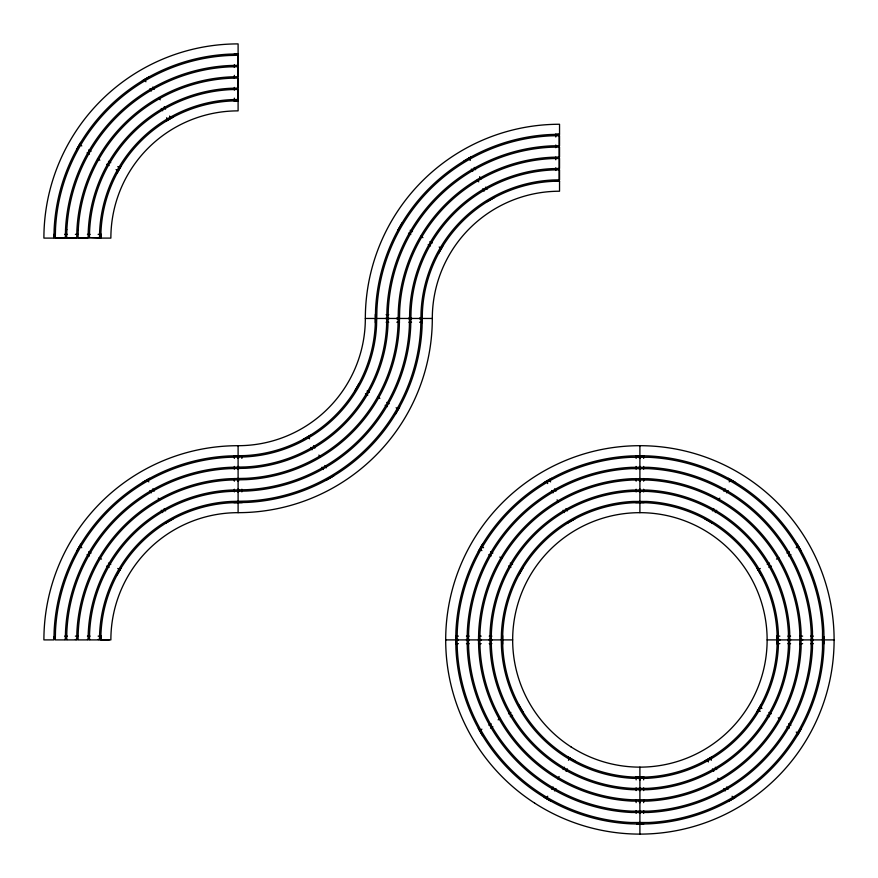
<?xml version="1.0" encoding="UTF-8"?>
<svg xmlns="http://www.w3.org/2000/svg" width="878" height="878" viewBox="0 0 878 878"><rect width="100%" height="100%" fill="white"/><g stroke="black" fill="none" stroke-linecap="round" stroke-linejoin="round"><path stroke-width="1.32" d="M376.717 318.462L376.563 325.266A138.625 138.625 0 0 1 244.907 456.922L229.125 457.284A182.833 182.833 0 0 0 55.49 630.931L55.303 639.897L65.312 639.897L65.521 631.425A172.79 172.79 0 0 1 229.619 467.315L245.401 466.953A148.667 148.667 0 0 0 386.594 325.76L386.957 309.978A172.79 172.79 0 0 1 551.066 145.88L559.538 145.704L559.538 135.629L550.572 135.849A182.833 182.833 0 0 0 376.925 309.495L376.739 318.462L386.748 318.462M410.882 318.462L411.047 311.163A148.667 148.667 0 0 1 552.24 169.97L559.538 169.794L559.538 179.836L552.734 180.001A138.625 138.625 0 0 0 421.078 311.657L420.716 327.428A182.833 182.833 0 0 1 247.069 501.075L231.298 501.437A138.625 138.625 0 0 0 99.642 633.093L99.488 639.897L89.446 639.897L89.611 632.599A148.667 148.667 0 0 1 230.804 491.406L246.575 491.043A172.79 172.79 0 0 0 410.684 326.934L410.893 318.462L420.902 318.462M491.241 639.897L491.406 632.599A148.667 148.667 0 0 1 632.599 491.406L647.196 491.406A148.667 148.667 0 0 1 788.389 632.599L788.389 647.196A148.667 148.667 0 0 1 647.196 788.389L632.599 788.389A148.667 148.667 0 0 1 491.406 647.196L491.23 639.897L501.272 639.897L501.437 646.702A138.625 138.625 0 0 0 633.093 778.358L646.702 778.358A138.625 138.625 0 0 0 778.358 646.702L778.358 633.093A138.625 138.625 0 0 0 646.702 501.437L633.093 501.437A138.625 138.625 0 0 0 501.437 633.093L501.283 639.897M639.897 512.664L639.897 502.622L633.159 502.776A137.286 137.286 0 0 0 502.776 633.159L502.622 639.656M639.897 501.272L639.897 491.241M639.897 788.554L639.897 778.523M639.897 767.131L639.897 777.173L646.636 777.019A137.286 137.286 0 0 0 777.019 646.636L777.173 640.15M53.964 236.709L54.151 229.059A184.171 184.171 0 0 1 229.059 54.151L238.103 53.931L238.103 43.9A194.203 194.203 0 0 0 43.9 238.103L53.964 238.103L53.942 234.338M53.964 638.504L54.151 630.865A184.171 184.171 0 0 1 229.059 455.945L244.841 455.583A137.286 137.286 0 0 0 375.224 325.2L375.378 318.703M100.827 237.85L100.981 231.364A137.286 137.286 0 0 1 231.364 100.981L238.103 100.816L238.103 110.869A127.233 127.233 0 0 0 110.869 238.103L100.816 238.103L100.816 233.921M100.827 639.656L100.981 633.159A137.286 137.286 0 0 1 231.364 502.776L247.135 502.414A184.171 184.171 0 0 0 422.055 327.494L422.241 319.855M375.4 317.068L375.586 309.429A184.171 184.171 0 0 1 550.506 134.51L559.538 134.29L559.538 124.259A194.203 194.203 0 0 0 365.336 318.462A127.233 127.233 0 0 1 238.103 445.695A194.203 194.203 0 0 0 43.9 639.897L53.964 639.897L53.942 636.759M422.263 318.209L422.417 311.723A137.286 137.286 0 0 1 552.8 181.34L559.538 181.175L559.538 191.228A127.233 127.233 0 0 0 432.305 318.462A194.203 194.203 0 0 1 238.103 512.664A127.233 127.233 0 0 0 110.869 639.897L100.827 639.897L100.816 635.716M455.759 638.504L455.945 630.865A184.171 184.171 0 0 1 630.865 455.945L639.897 455.726L639.897 445.695M467.107 639.897L467.315 631.425A172.79 172.79 0 0 1 631.425 467.315L648.381 467.315A172.79 172.79 0 0 1 812.479 631.425L812.479 648.381A172.79 172.79 0 0 1 648.381 812.479L631.425 812.479A172.79 172.79 0 0 1 467.315 648.381L467.14 639.897L457.065 639.897L457.284 630.931A182.833 182.833 0 0 1 630.931 457.284L648.875 457.284A182.833 182.833 0 0 1 822.51 630.931L822.51 648.875A182.833 182.833 0 0 1 648.875 822.51L630.931 822.51A182.833 182.833 0 0 1 457.284 648.875L457.065 639.897M468.457 639.897L468.654 631.491A171.451 171.451 0 0 1 631.491 468.654L648.315 468.654A171.451 171.451 0 0 1 811.14 631.491L811.14 648.315A171.451 171.451 0 0 1 648.315 811.14L631.491 811.14A171.451 171.451 0 0 1 468.654 648.315L468.479 639.897L478.499 639.897L478.697 631.973A161.398 161.398 0 0 1 631.973 478.697L647.821 478.697A161.398 161.398 0 0 1 801.098 631.973L801.098 647.821A161.398 161.398 0 0 1 647.821 801.098L631.973 801.098A161.398 161.398 0 0 1 478.697 647.821L478.499 639.897M479.838 639.897L480.036 632.039A160.059 160.059 0 0 1 632.039 480.036L647.755 480.036A160.059 160.059 0 0 1 799.759 632.039L799.759 647.755A160.059 160.059 0 0 1 647.755 799.759L632.039 799.759A160.059 160.059 0 0 1 480.036 647.755L479.86 639.897L489.891 639.897L490.067 632.533A150.006 150.006 0 0 1 632.533 490.067L647.262 490.067A150.006 150.006 0 0 1 789.728 632.533L789.728 647.262A150.006 150.006 0 0 1 647.262 789.728L632.533 789.728A150.006 150.006 0 0 1 490.067 647.262L489.902 639.897M824.036 641.291L823.849 648.941A184.171 184.171 0 0 1 648.941 823.849L639.897 824.069L639.897 834.1M76.529 149.644L80.71 142.401M117.125 173.087L121.307 165.832M77.121 550.407L80.71 544.195M117.125 574.881L121.307 567.638M397.964 230.003L402.146 222.76M354.899 390.721L359.08 383.477M438.561 253.446L442.742 246.191M395.495 414.164L399.677 406.92M478.323 551.45L482.505 544.195M518.92 574.881L523.101 567.638M546.368 798.541L547.707 796.225M551.724 789.267L553.063 786.951M557.749 778.83L559.088 776.503M563.116 769.545L564.455 767.229M568.472 760.271L569.811 757.944M712.442 510.897L713.781 508.571M718.478 500.46L719.817 498.133M723.834 491.175L725.173 488.859M729.19 481.901L730.529 479.575M554.622 790.935L555.972 788.62M566.014 771.224L567.353 768.898M715.35 512.565L716.689 510.25M726.732 492.854L728.071 490.528M756.693 712.168L760.875 704.913M797.29 735.599L801.471 728.356M142.401 80.71L149.644 76.529M165.832 121.307L173.087 117.125M463.836 161.069L471.08 156.888M487.279 201.666L494.523 197.484M142.401 482.505L149.644 478.323M303.119 439.439L310.362 435.258M165.832 523.101L173.087 518.92M326.55 480.036L333.805 475.854M544.195 482.505L551.45 478.323M567.638 523.101L574.881 518.92M479.575 730.529L481.901 729.19M488.859 725.173L491.175 723.834M498.133 719.817L500.46 718.478M508.571 713.781L510.897 712.442M757.944 569.811L760.271 568.472M767.229 564.455L769.545 563.116M776.503 559.088L778.83 557.749M786.951 553.063L789.267 551.724M796.225 547.707L798.541 546.368M490.528 728.071L492.854 726.732M510.25 716.689L512.565 715.35M768.898 567.353L771.224 566.014M788.62 555.972L790.935 554.622M704.913 760.875L712.168 756.693M728.356 801.471L735.599 797.29M238.103 479.86L246.027 479.662A161.398 161.398 0 0 0 399.303 326.386L399.677 310.603A160.059 160.059 0 0 1 551.68 158.6L559.538 158.424L559.538 168.466L552.174 168.631A150.006 150.006 0 0 0 409.708 311.097L409.346 326.868A171.451 171.451 0 0 1 246.509 489.704L230.738 490.067A150.006 150.006 0 0 0 88.272 632.533L88.085 639.897L78.043 639.897L78.241 632.039A160.059 160.059 0 0 1 230.245 480.036L238.103 479.86L238.103 489.88M238.103 478.499L230.179 478.697A161.398 161.398 0 0 0 76.902 631.973L76.704 639.897L66.651 639.897L66.86 631.491A171.451 171.451 0 0 1 229.685 468.654L245.467 468.292A150.006 150.006 0 0 0 387.933 325.826L388.296 310.044A171.451 171.451 0 0 1 551.132 147.219L559.538 147.043L559.538 157.063L551.614 157.261A161.398 161.398 0 0 0 398.338 310.538L397.964 326.32A160.059 160.059 0 0 1 245.961 478.323L238.103 478.499L238.103 468.479M234.338 53.942L238.103 53.942M233.921 100.816L238.103 100.816M555.357 134.301L559.538 134.301M555.357 181.175L559.538 181.175M64.665 234.338L67.343 234.338M75.376 234.338L78.054 234.338M87.427 234.338L90.105 234.338M98.138 234.338L100.816 234.338M53.942 237.686L100.816 237.686M386.101 314.697L388.778 314.697M386.101 318.045L388.778 318.045M396.812 318.045L399.49 318.045M408.863 318.045L411.541 318.045M419.585 318.045L422.263 318.045M365.336 318.462L375.378 318.462M388.109 318.462L398.14 318.462M399.501 318.462L409.532 318.462M422.263 318.462L432.305 318.462M386.101 318.879L388.778 318.879M396.812 318.879L399.49 318.879M408.863 318.879L411.541 318.879M419.585 318.879L422.263 318.879M386.101 322.226L388.778 322.226M396.812 322.226L399.49 322.226M408.863 322.226L411.541 322.226M419.585 322.226L422.263 322.226M233.921 455.737L242.284 455.737M635.716 455.737L644.079 455.737M233.921 502.622L242.284 502.622M635.716 502.622L644.079 502.622M64.665 636.133L67.343 636.133M75.376 636.133L78.054 636.133M87.427 636.133L90.105 636.133M98.138 636.133L100.816 636.133M455.737 636.133L458.415 636.133M466.459 636.133L469.137 636.133M478.51 636.133L481.188 636.133M489.222 636.133L491.899 636.133M777.184 636.133L779.862 636.133M787.895 636.133L790.573 636.133M799.946 636.133L802.624 636.133M810.657 636.133L813.335 636.133M64.665 639.48L67.343 639.48M75.376 639.48L78.054 639.48M87.427 639.48L90.105 639.48M98.138 639.48L100.816 639.48M455.737 639.48L458.415 639.48M466.459 639.48L469.137 639.48M478.51 639.48L481.188 639.48M489.222 639.48L491.899 639.48M777.184 639.48L779.862 639.48M787.895 639.48L790.573 639.48M799.946 639.48L802.624 639.48M810.657 639.48L813.335 639.48M100.816 639.897L109.19 639.897M445.695 639.897L455.759 639.897L455.945 648.941A184.171 184.171 0 0 0 630.865 823.849L638.504 824.036M512.664 639.897L502.622 639.897L502.776 646.636A137.286 137.286 0 0 0 633.159 777.019L639.656 777.173M767.131 639.897L777.173 639.897L777.019 633.159A137.286 137.286 0 0 0 646.636 502.776L640.15 502.622M778.523 639.897L788.554 639.897M811.316 639.897L801.296 639.897M812.655 639.897L822.73 639.897M834.1 639.897L824.036 639.897L823.849 630.865A184.171 184.171 0 0 0 648.941 455.945L641.291 455.759M789.915 639.897L799.935 639.897M455.737 640.314L458.415 640.314M466.459 640.314L469.137 640.314M478.51 640.314L481.188 640.314M489.222 640.314L491.899 640.314M777.184 640.314L779.862 640.314M787.895 640.314L790.573 640.314M799.946 640.314L802.624 640.314M810.657 640.314L813.335 640.314M455.737 643.662L458.415 643.662M466.459 643.662L469.137 643.662M478.51 643.662L481.188 643.662M489.222 643.662L491.899 643.662M777.184 643.662L779.862 643.662M787.895 643.662L790.573 643.662M799.946 643.662L802.624 643.662M810.657 643.662L813.335 643.662M635.716 777.184L644.079 777.184M636.759 824.058L643.662 824.058M410.169 230.288L412.495 231.627M420.606 236.314L422.933 237.653M429.891 241.669L432.206 243.008M439.165 247.036L441.491 248.375M408.5 233.186L410.816 234.525M428.212 244.578L430.538 245.917M728.356 478.323L735.599 482.505M79.459 144.574L81.775 145.913M88.733 149.929L91.049 151.268M108.455 161.311L110.771 162.649M117.729 166.677L120.056 168.016M87.065 152.827L89.38 154.166M97.502 158.852L99.818 160.202M106.776 164.219L109.102 165.558M116.061 169.575L118.376 170.914M704.913 518.92L712.168 523.101M367.103 391.006L369.429 392.345M377.54 397.032L379.867 398.371M386.825 402.398L389.141 403.737M396.099 407.754L398.425 409.093M365.435 393.904L367.75 395.243M385.146 405.296L387.472 406.635M481.254 546.368L483.569 547.707M490.528 551.724L492.854 553.063M499.812 557.08L502.128 558.419M510.25 563.116L512.565 564.455M759.624 707.086L761.939 708.425M768.898 712.442L771.224 713.781M778.182 717.798L780.498 719.148M788.62 723.834L790.935 725.173M479.575 549.266L481.901 550.605M488.859 554.622L491.175 555.972M508.571 566.014L510.897 567.353M757.944 709.984L760.271 711.323M767.229 715.35L769.545 716.689M786.951 726.732L789.267 728.071M796.225 732.087L798.541 733.426M567.638 756.693L574.881 760.875M544.195 797.29L550.407 800.879M79.459 546.368L81.775 547.707M88.733 551.724L91.049 553.063M99.17 557.749L101.497 559.088M108.455 563.116L110.771 564.455M117.729 568.472L120.056 569.811M87.065 554.622L89.38 555.972M106.776 566.014L109.102 567.353M797.29 544.195L800.879 550.407M756.693 567.638L760.875 574.881M468.907 158.139L470.246 160.454M474.263 167.424L475.602 169.739M479.629 176.697L480.968 179.013M485.655 187.135L486.994 189.461M471.365 169.092L472.704 171.408M477.391 179.529L478.729 181.856M482.757 188.814L484.096 191.13M549.266 479.575L550.605 481.901M554.622 488.859L555.972 491.175M566.014 508.571L567.353 510.897M709.984 757.944L711.323 760.271M715.35 767.229L716.689 769.545M726.732 786.951L728.071 789.267M732.087 796.225L733.426 798.541M546.368 481.254L547.707 483.569M551.724 490.528L553.063 492.854M557.08 499.812L558.419 502.128M563.116 510.25L564.455 512.565M707.086 759.624L708.425 761.939M712.442 768.898L713.781 771.224M717.798 778.182L719.148 780.498M723.834 788.62L725.173 790.935M518.92 704.913L523.101 712.168M152.827 87.065L154.166 89.38M158.852 97.502L160.202 99.818M164.219 106.776L165.558 109.102M169.575 116.061L170.914 118.376M144.574 79.459L145.913 81.775M149.929 88.733L151.268 91.049M161.311 108.455L162.649 110.771M166.677 117.729L168.016 120.056M478.323 728.356L482.505 735.599M308.189 436.509L309.528 438.835M313.545 445.794L314.884 448.109M318.912 455.067L320.25 457.394M324.937 465.505L326.276 467.831M310.647 447.462L311.986 449.788M322.028 467.184L323.378 469.5M147.471 479.575L148.81 481.901M152.827 488.859L154.166 491.175M158.183 498.133L159.522 500.46M164.219 508.571L165.558 510.897M149.929 490.528L151.268 492.854M161.311 510.25L162.649 512.565M824.058 636.759L824.058 643.662M777.184 635.716L777.184 644.079M643.662 455.737L643.662 458.415M643.662 466.459L643.662 469.137M643.662 478.51L643.662 481.188M643.662 489.222L643.662 491.899M643.662 777.184L643.662 779.862M643.662 787.895L643.662 790.573M643.662 799.946L643.662 802.624M643.662 810.657L643.662 813.335M640.314 455.737L640.314 458.415M640.314 466.459L640.314 469.137M640.314 478.51L640.314 481.188M640.314 489.222L640.314 491.899M640.314 777.184L640.314 779.862M640.314 787.895L640.314 790.573M640.314 799.946L640.314 802.624M640.314 810.657L640.314 813.335M639.897 457.065L639.897 467.14M639.897 468.457L639.897 478.499M639.897 479.86L639.897 489.891M639.897 789.915L639.897 799.935M639.897 801.296L639.897 811.349M639.897 812.655L639.897 822.73M639.48 455.737L639.48 458.415M639.48 466.459L639.48 469.137M639.48 478.51L639.48 481.188M639.48 489.222L639.48 491.899M639.48 777.184L639.48 779.862M639.48 787.895L639.48 790.573M639.48 799.946L639.48 802.624M639.48 810.657L639.48 813.335M636.133 455.737L636.133 458.415M636.133 466.459L636.133 469.137M636.133 478.51L636.133 481.188M636.133 489.222L636.133 491.899M636.133 777.184L636.133 779.862M636.133 787.895L636.133 790.573M636.133 799.946L636.133 802.624M636.133 810.657L636.133 813.335M559.121 134.301L559.121 181.175M555.774 134.301L555.774 136.979M555.774 145.024L555.774 147.702M555.774 157.074L555.774 159.752M555.774 167.786L555.774 170.464M502.622 635.716L502.622 644.079M455.737 635.716L455.737 644.079M422.263 314.28L422.263 322.643M375.378 314.28L375.378 322.643M241.867 455.737L241.867 458.415M241.867 489.222L241.867 491.899M238.52 455.737L238.52 458.415M238.52 466.459L238.52 469.137M238.52 478.51L238.52 481.188M238.52 489.222L238.52 491.899M238.103 445.695L238.103 455.726M238.103 457.087L238.103 467.129M238.103 491.23L238.103 501.272M238.103 502.633L238.103 512.664M237.686 53.942L237.686 100.816M237.686 455.737L237.686 458.415M237.686 466.459L237.686 469.137M237.686 478.51L237.686 481.188M237.686 489.222L237.686 491.899M234.338 64.665L234.338 67.343M234.338 75.376L234.338 78.054M234.338 87.427L234.338 90.105M234.338 98.138L234.338 100.816M234.338 455.737L234.338 458.415M234.338 466.459L234.338 469.137M234.338 478.51L234.338 481.188M234.338 489.222L234.338 491.899M89.446 237.576L99.488 238.103L99.642 231.298A138.625 138.625 0 0 1 231.298 99.642L238.103 99.477L238.103 89.435L230.804 89.611A148.667 148.667 0 0 0 89.611 230.804L89.446 237.576M55.49 229.125L55.303 238.103L65.312 238.103L65.521 229.619A172.79 172.79 0 0 1 229.619 65.521L238.103 65.345L238.103 55.27L229.125 55.49A182.833 182.833 0 0 0 55.49 229.125M66.86 229.685L66.651 238.103L76.704 238.103L76.902 230.179A161.398 161.398 0 0 1 230.179 76.902L238.103 76.704L238.103 66.684L229.685 66.86A171.451 171.451 0 0 0 66.86 229.685M78.241 230.245L78.043 238.103L88.085 238.103L88.272 230.738A150.006 150.006 0 0 1 230.738 88.272L238.103 88.107L238.103 78.065L230.245 78.241A160.059 160.059 0 0 0 78.241 230.245M534.658 803.118A194.203 194.203 0 0 0 833.87 649.424A194.203 194.203 0 0 0 551.164 467.151A194.203 194.203 0 0 0 534.658 803.118M570.952 746.838A127.233 127.233 0 0 0 766.977 646.142A127.233 127.233 0 0 0 581.763 526.723A127.233 127.233 0 0 0 570.952 746.838"/></g></svg>
